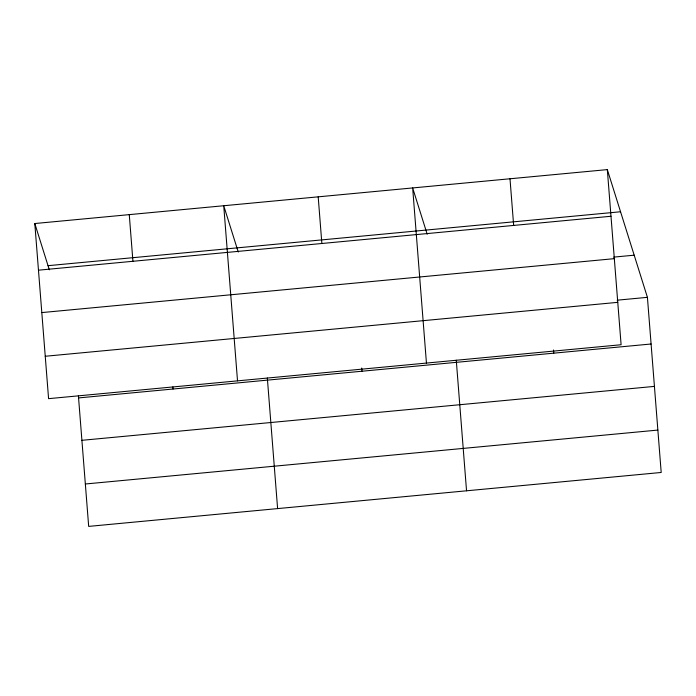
<?xml version="1.0" encoding="UTF-8"?>
<svg xmlns="http://www.w3.org/2000/svg" width="696" height="696" viewBox="0 0 696 696"><rect width="100%" height="100%" fill="white"/><g stroke="black" fill="none" stroke-linecap="round" stroke-linejoin="round"><path stroke-width="1.04" d="M607.321 169.606L621.102 344.738L48.581 398.66L34.8 223.529L607.321 169.606L647.419 297.34L661.2 472.471L88.679 526.393L78.404 395.798M48.033 265.681L620.554 211.758M38.471 270.187L610.992 216.265M613.637 257.12L634.187 255.188M41.812 312.582L614.324 258.66M617.135 300.185L647.419 297.34M45.249 356.265L617.77 302.342M78.57 397.921L651.091 343.998M81.91 440.316L654.423 386.393M85.347 483.998L657.859 430.076M427.196 234.23L412.658 187.937L426.448 363.068M238.258 252.022L223.729 205.738L237.519 380.869M34.8 223.529L49.329 269.822M553.511 349.984L553.764 353.159M509.994 178.768L513.665 225.434M456.263 360.206L466.546 490.802M361.72 368.045L361.964 371.229M318.194 196.838L321.865 243.496M267.334 378.006L277.608 508.602M172.869 386.906L173.034 389.02M129.265 214.629L132.936 261.296"/></g></svg>
